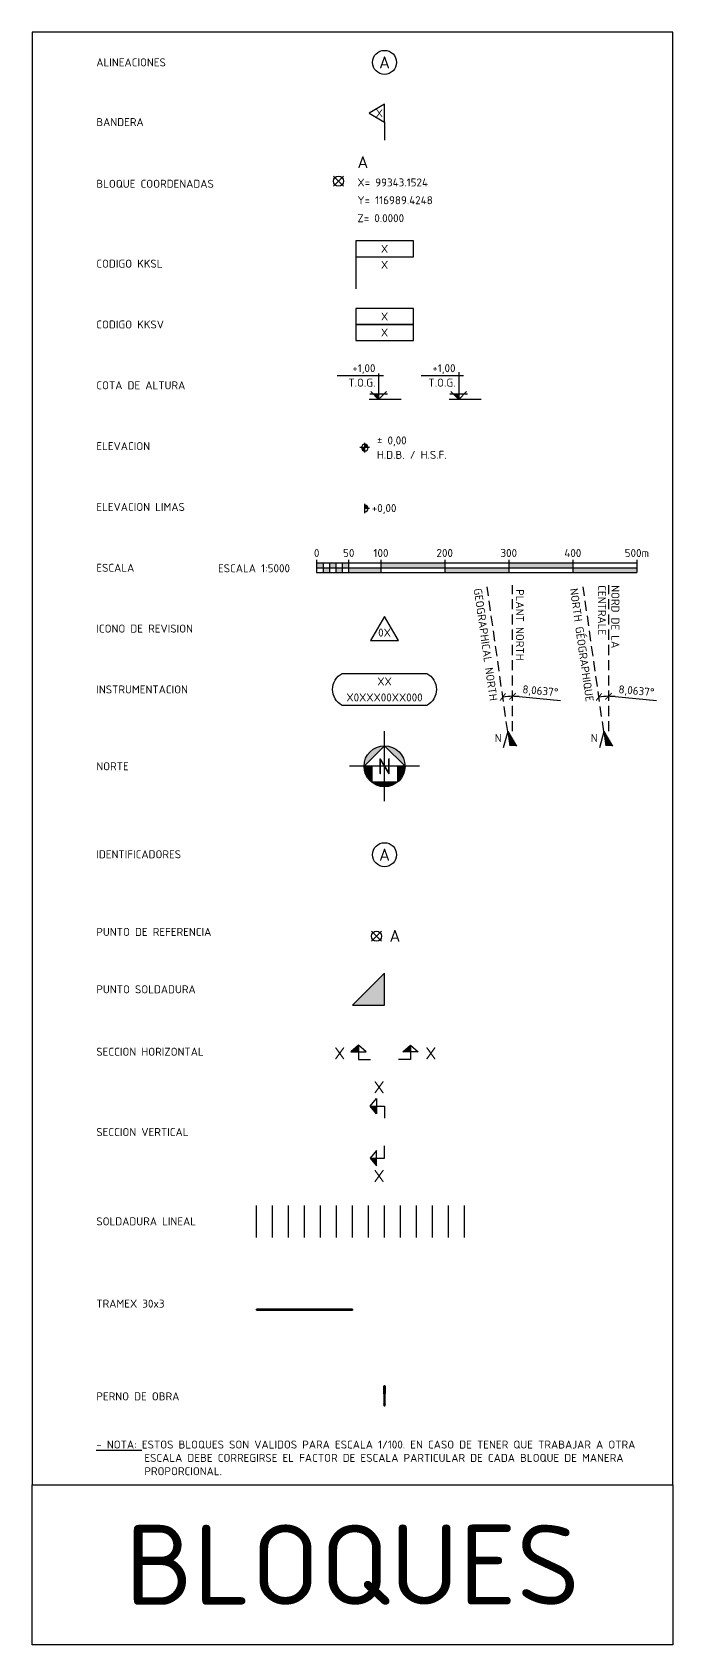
# Model space of a CAD drawing. Header units: millimetres. Extents: x 9508 to 4213564, y -7782 to 156074.
# Drawn here: x 89780 to 109780, y 71269 to 121641 of the extents above; entities that cross this region are included whole.
import ezdxf
from ezdxf.enums import TextEntityAlignment as Align

# ---------------------------------------------------------------- set-up
doc = ezdxf.new("R2010")
doc.units = ezdxf.units.MM
doc.set_wipeout_variables(frame=1)
doc.header["$PDMODE"] = 2
doc.header["$PDSIZE"] = 2
doc.linetypes.add('LÍNEAS_OCULTAS2', pattern=[4.7625, 3.175, -1.5875])
doc.linetypes.add('TRAZO_Y_PUNTO2', pattern=[12.7, 6.35, -3.175, 0, -3.175])
for name, color, linetype in [('ALINEACIONES', 30, 'Continuous'), ('CAJETIN', 7, 'Continuous'), ('COTAS', 2, 'Continuous'), ('GEOMETRIA', 2, 'Continuous'), ('IDENTIFICADORES', 1, 'Continuous'), ('NORTE', 30, 'Continuous'), ('OCULTAS', 1, 'LÍNEAS_OCULTAS2'), ('PERNOS', 2, 'Continuous'), ('SOLDADURA', 1, 'Continuous'), ('TEXTO', 30, 'Continuous'), ('TRAMEX', 1, 'Continuous')]:
    doc.layers.add(name, color=color, linetype=linetype)
doc.layers.add('REVISION', color=1, linetype='Continuous', true_color=0xff0000)
doc.styles.add('ISOCPEUR', font='isocpeur.ttf')
doc.styles.add('TEX_1-1', font='isocpeur.ttf', dxfattribs={"height": 2})
doc.styles.add('TEX_1-100', font='isocpeur.ttf', dxfattribs={"height": 200})
doc.styles.add('TEX_1-1000', font='isocpeur.ttf', dxfattribs={"height": 2000})
doc.styles.add('TEX_1-4', font='isocpeur.ttf', dxfattribs={"height": 8})
doc.styles.add('TEXTO_CAJETIN', font='isocpeur.ttf')
doc.styles.add('TEXTO_COTAS', font='isocpeur.ttf')
doc.styles.add('VDM_TEX_1-1', font='isocpeur.ttf', dxfattribs={"height": 2.5})
doc.dimstyles.new('ESC_1-1', dxfattribs={"dimtxt": 2, "dimasz": 2, "dimexe": 1.25, "dimexo": 1, "dimtad": 1, "dimdec": 0, "dimtxsty": 'TEXTO_COTAS', "dimblk": 'ARCHTICK', "dimcen": 2.5, "dimdle": 1.25, "dimclrt": 7, "dimadec": 0, "dimazin": 0, "dimtfac": 1, "dimtdec": 0, "dimtmove": 0, "dimatfit": 3, "dimldrblk": 'ARCHTICK', "dimfxl": 1.25, "dimarcsym": 0})

# ---------------------------------------------------------------- blocks, each defined once
blk = doc.blocks.new('*U48')
blk.add_line((0, 5.59), (0, 0))
blk.add_lwpolyline([(0, 11.19), (-4.84, 8.39), (0, 5.59)], close=True)
at = {"color": 30, "style": 'TEXTO_CAJETIN'}
blk.add_attdef('BANDERA', text='', height=2.5, dxfattribs=at).set_placement((-1.61, 8.39), align=Align.MIDDLE_CENTER)
blk = doc.blocks.new('*U49')
blk.add_line((0, 10), (0, 0))
blk.add_lwpolyline([(0, 10), (18, 10), (18, 15), (0, 15)], close=True)
at = {"color": 30, "style": 'TEX_1-1'}
for tag, p in [('LINEA1', (9, 12.5)), ('LINEA2', (9, 7.5))]:
    blk.add_attdef(tag, text='', height=2.5, dxfattribs=at).set_placement(p, align=Align.MIDDLE)
blk = doc.blocks.new('CODIGO KKSV')
for points in [[(-9, 0), (9, 0), (9, 5), (-9, 5)], [(-9, -5), (9, -5), (9, 0), (-9, 0)]]:
    blk.add_lwpolyline(points, close=True)
at = {"color": 30, "style": 'TEX_1-1'}
for tag, p in [('LINEA1', (0, 2.5)), ('LINEA2', (0, -2.5))]:
    blk.add_attdef(tag, text='', height=2.5, dxfattribs=at).set_placement(p, align=Align.MIDDLE)
blk = doc.blocks.new('*U233')
h = blk.add_hatch(color=256)
h.paths.add_polyline_path([(1.98, 1.5), (1.98, 3), (-0.01, 3), (-0.01, 1.5)])
h.paths.add_polyline_path([(3.98, 0), (3.98, 1.5), (1.98, 1.5), (1.98, 0)])
h.paths.add_polyline_path([(5.98, 1.5), (5.98, 3), (3.98, 3), (3.98, 1.5)])
h.paths.add_polyline_path([(7.98, 0), (7.98, 1.5), (5.98, 1.5), (5.98, 0)])
h.paths.add_polyline_path([(9.98, 1.5), (9.98, 3), (7.98, 3), (7.98, 1.5)])
h.paths.add_polyline_path([(19.98, 0), (19.98, 1.5), (9.98, 1.5), (9.98, 0)])
h.paths.add_polyline_path([(19.98, 3), (19.98, 1.5), (19.99, 1.5), (29.99, 1.5), (39.98, 1.5), (39.98, 3)])
h.paths.add_polyline_path([(39.98, 1.5), (39.98, 0), (59.98, 0), (59.98, 1.5)])
h.paths.add_polyline_path([(79.98, 1.5), (79.98, 3), (59.98, 3), (59.98, 1.5), (59.99, 1.5)])
h.paths.add_polyline_path([(79.98, 1.5), (79.98, 0), (99.99, 0), (99.99, 1.5)])
for p, q in [((-0.01, 4), (-0.01, 0)), ((-0.01, 3.51), (-0.01, 1.5)), ((-0.01, 3), (99.99, 3)), ((-0.01, 1.5), (19.99, 1.5)), ((-0.01, 0), (39.98, 0)), ((1.98, 3), (1.98, 0)), ((3.98, 3), (3.98, 0)), ((5.98, 3), (5.98, 0)), ((7.98, 3), (7.98, 0)), ((9.98, 4), (9.98, 0)), ((19.98, 4), (19.98, 0)), ((19.99, 1.5), (29.99, 1.5)), ((29.99, 1.5), (39.99, 1.5)), ((39.98, 4), (39.98, 0)), ((39.98, 3.51), (39.98, 0)), ((39.99, 1.5), (39.98, 1.5)), ((39.98, 1.5), (99.99, 1.5)), ((39.98, 0), (99.99, 0)), ((59.98, 4), (59.98, 0)), ((59.98, 3.51), (59.98, 0)), ((59.99, 1.5), (59.98, 1.5)), ((79.98, 4), (79.98, 0)), ((79.98, 3.51), (79.98, 0)), ((79.99, 1.5), (79.98, 1.5)), ((99.99, 4), (99.99, 0))]:
    blk.add_line(p, q)
at = {"char_height": 2.5}
for s, insert, width, attachment_point, style in [('0', (-0.01, 6.12), 4.9391, 5, 'TEXTO_COTAS'), ('50', (10.01, 6.12), 5.5676, 5, 'TEXTO_COTAS'), ('100', (20.07, 6.12), 5.5676, 5, 'TEXTO_COTAS'), ('200', (39.98, 6.12), 5.5676, 5, 'TEXTO_COTAS'), ('300', (59.98, 6.12), 5.5676, 5, 'TEXTO_COTAS'), ('400', (79.98, 6.12), 5.5676, 5, 'TEXTO_COTAS'), ('500m', (99.99, 6.12), 5.5676, 5, 'TEXTO_COTAS'), ('ESCALA 1:5000', (-30.82, 2.59), 28.8609, 1, 'TEXTO_CAJETIN')]:
    blk.add_mtext(s, dxfattribs=dict(at, insert=insert, width=width, attachment_point=attachment_point, style=style))
blk = doc.blocks.new('ICONO DE REVISION')
blk.add_lwpolyline([(0, 7.5), (-4.33, 0), (4.33, 0)], close=True)
at = {"style": 'TEX_1-1'}
blk.add_attdef('REVISION_Nº', text='', height=2.5, dxfattribs=at).set_placement((0, 2.5), align=Align.MIDDLE_CENTER)
blk = doc.blocks.new('*U50')
blk.add_lwpolyline([(-13.2, 10), (13.2, 10, -0.6), (13.2, 0), (-13.2, 0, -0.6)], format="xyb", close=True)
at = {"color": 30, "style": 'TEX_1-1'}
for tag, p in [('TIPO', (0, 7.5)), ('KKS', (0, 2.5))]:
    blk.add_attdef(tag, text='', height=2.5, dxfattribs=at).set_placement(p, align=Align.MIDDLE_CENTER)
blk = doc.blocks.new('NORTE')
for points in [[(-12.8, 0), (0, 12.8, 0.414214)], [(0, 12.8), (12.8, 0, 0.414214)], [(-8, 0), (-12.8, 0, 0.227735), (-8, -10)], [(12.8, 0), (8, 0), (8, -10, 0.227735)], [(0, -12.8), (0, -10), (-8, -10, 0.170404)], [(8, -10), (0, -10), (0, -12.8, 0.170404)]]:
    blk.add_hatch(color=256).paths.add_polyline_path(points)
for p, q in [((0, -21.9), (0, 21.9)), ((-12.8, 0), (0, 12.8)), ((0, 12.8), (12.8, 0)), ((21.9, 0), (-21.9, 0)), ((-12.8, 0), (-8, 0)), ((-8, 0), (-8, -10)), ((12.8, 0), (8, 0)), ((8, 0), (8, -10)), ((8, -10), (-8, -10))]:
    blk.add_line(p, q)
blk.add_circle((0, 0), 12.8)
at = {"style": 'TEX_1-4'}
blk.add_text('N', height=10, dxfattribs=at).set_placement((0, 0), align=Align.MIDDLE)
blk = doc.blocks.new('PUNTO SOLDADURA')
at = {"layer": 'SOLDADURA'}
blk.add_hatch(color=256, dxfattribs=at).paths.add_polyline_path([(0, 0), (0, 10), (-10, 0)])
for p, q in [((0, 10), (-10, 0)), ((0, 0), (0, 10)), ((-10, 0), (0, 0))]:
    blk.add_line(p, q, dxfattribs=at)
blk = doc.blocks.new('*U52')
for points in [[(-4.53, 12.47), (-2.46, 10.08), (-2.46, 12.47)], [(-4.53, -3.78), (-2.46, -6.17), (-2.46, -3.78)]]:
    blk.add_hatch(color=256).paths.add_polyline_path(points)
for p, q in [((-4.53, 12.47), (0, 12.47)), ((0, 12.47), (0, 8.69)), ((0, -3.78), (0, 0)), ((-4.53, -3.78), (0, -3.78))]:
    blk.add_line(p, q)
for points in [[(-4.53, 12.47), (-2.46, 14.86), (-2.46, 10.08)], [(-4.53, -3.78), (-2.46, -6.17), (-2.46, -1.38)]]:
    blk.add_lwpolyline(points, close=True)
at = {"color": 30, "style": 'TEX_1-1'}
for tag, p in [('SEC2', (-1.7, 18.35)), ('SEC1', (-1.7, -9.38))]:
    blk.add_attdef(tag, text='', height=3.75, dxfattribs=at).set_placement(p, align=Align.MIDDLE)
blk = doc.blocks.new('*U12')
at = {"layer": 'SOLDADURA'}
for p, q in [((0, 0), (0, 10)), ((5, 0), (5, 10)), ((10, 0), (10, 10)), ((15, 0), (15, 10)), ((20, 0), (20, 10)), ((25, 0), (25, 10)), ((30, 0), (30, 10)), ((35, 0), (35, 10)), ((40, 0), (40, 10)), ((45, 0), (45, 10)), ((50, 0), (50, 10)), ((55, 0), (55, 10)), ((60, 0), (60, 10)), ((65, 0), (65, 10))]:
    blk.add_line(p, q, dxfattribs=at)
blk = doc.blocks.new('*U51')
for points in [[(-3.78, 4.53), (-6.17, 2.46), (-3.78, 2.46)], [(12.47, 4.53), (10.08, 2.46), (12.47, 2.46)]]:
    blk.add_hatch(color=256).paths.add_polyline_path(points)
for p, q in [((-3.78, 4.53), (-3.78, 0)), ((-3.78, 0), (0, 0)), ((12.47, 0), (8.69, 0)), ((12.47, 4.53), (12.47, 0))]:
    blk.add_line(p, q)
for points in [[(-3.78, 4.53), (-6.17, 2.46), (-1.38, 2.46)], [(12.47, 4.53), (14.86, 2.46), (10.08, 2.46)]]:
    blk.add_lwpolyline(points, close=True)
at = {"color": 30, "style": 'TEX_1-1'}
for tag, p in [('SEC1', (-9.65, 1.97)), ('SEC2', (18.82, 1.97))]:
    blk.add_attdef(tag, text='', height=3.75, dxfattribs=at).set_placement(p, align=Align.MIDDLE)
blk = doc.blocks.new('ELEVACION LIMAS')
blk.add_hatch(color=256).paths.add_polyline_path([(0, 104), (0, 0), (104, 0, 0.414214)])
for p, q in [((0, -150), (0, 150)), ((150, 0), (0, 0))]:
    blk.add_line(p, q)
blk.add_arc((0, 0), 104, 270, 90)
at = {"color": 30, "style": 'TEX_1-1'}
blk.add_attdef('ELEVACION', (396, -114), '', height=250, dxfattribs=at)
blk = doc.blocks.new('PUNTO DE REFERENCIA')
for p, q in [((1.59, -1.59), (-1.59, 1.59)), ((1.59, 1.59), (-1.59, -1.59))]:
    blk.add_line(p, q)
blk.add_circle((0, 0), 1.56)
at = {"color": 30, "style": 'TEX_1-1'}
blk.add_attdef('PUNTO_DE_REFERENCIA', (1.91, -5.76), '', height=3.75, dxfattribs=at)
blk = doc.blocks.new('*U562')
at = {"color": 0, "linetype": 'ByBlock'}
blk.add_lwpolyline([(0, 0), (3000, 0), (3000, 30), (0, 30)], close=True, dxfattribs=at)
at = {"color": 30, "flags": 128}
for points in [[(0, 0), (3, 0), (3, 30), (0, 30)], [(30, 0), (33, 0), (33, 30), (30, 30)], [(60, 0), (63, 0), (63, 30), (60, 30)], [(90, 0), (93, 0), (93, 30), (90, 30)], [(120, 0), (123, 0), (123, 30), (120, 30)], [(150, 0), (153, 0), (153, 30), (150, 30)], [(180, 0), (183, 0), (183, 30), (180, 30)], [(210, 0), (213, 0), (213, 30), (210, 30)], [(240, 0), (243, 0), (243, 30), (240, 30)], [(270, 0), (273, 0), (273, 30), (270, 30)], [(300, 0), (303, 0), (303, 30), (300, 30)], [(330, 0), (333, 0), (333, 30), (330, 30)], [(360, 0), (363, 0), (363, 30), (360, 30)], [(390, 0), (393, 0), (393, 30), (390, 30)], [(420, 0), (423, 0), (423, 30), (420, 30)], [(450, 0), (453, 0), (453, 30), (450, 30)], [(480, 0), (483, 0), (483, 30), (480, 30)], [(510, 0), (513, 0), (513, 30), (510, 30)], [(540, 0), (543, 0), (543, 30), (540, 30)], [(570, 0), (573, 0), (573, 30), (570, 30)], [(600, 0), (603, 0), (603, 30), (600, 30)], [(630, 0), (633, 0), (633, 30), (630, 30)], [(660, 0), (663, 0), (663, 30), (660, 30)], [(690, 0), (693, 0), (693, 30), (690, 30)], [(720, 0), (723, 0), (723, 30), (720, 30)], [(750, 0), (753, 0), (753, 30), (750, 30)], [(780, 0), (783, 0), (783, 30), (780, 30)], [(810, 0), (813, 0), (813, 30), (810, 30)], [(840, 0), (843, 0), (843, 30), (840, 30)], [(870, 0), (873, 0), (873, 30), (870, 30)], [(900, 0), (903, 0), (903, 30), (900, 30)], [(930, 0), (933, 0), (933, 30), (930, 30)], [(960, 0), (963, 0), (963, 30), (960, 30)], [(990, 0), (993, 0), (993, 30), (990, 30)], [(1020, 0), (1023, 0), (1023, 30), (1020, 30)], [(1050, 0), (1053, 0), (1053, 30), (1050, 30)], [(1080, 0), (1083, 0), (1083, 30), (1080, 30)], [(1110, 0), (1113, 0), (1113, 30), (1110, 30)], [(1140, 0), (1143, 0), (1143, 30), (1140, 30)], [(1170, 0), (1173, 0), (1173, 30), (1170, 30)], [(1200, 0), (1203, 0), (1203, 30), (1200, 30)], [(1230, 0), (1233, 0), (1233, 30), (1230, 30)], [(1260, 0), (1263, 0), (1263, 30), (1260, 30)], [(1290, 0), (1293, 0), (1293, 30), (1290, 30)], [(1320, 0), (1323, 0), (1323, 30), (1320, 30)], [(1350, 0), (1353, 0), (1353, 30), (1350, 30)], [(1380, 0), (1383, 0), (1383, 30), (1380, 30)], [(1410, 0), (1413, 0), (1413, 30), (1410, 30)], [(1440, 0), (1443, 0), (1443, 30), (1440, 30)], [(1470, 0), (1473, 0), (1473, 30), (1470, 30)], [(1500, 0), (1503, 0), (1503, 30), (1500, 30)], [(1530, 0), (1533, 0), (1533, 30), (1530, 30)], [(1560, 0), (1563, 0), (1563, 30), (1560, 30)], [(1590, 0), (1593, 0), (1593, 30), (1590, 30)], [(1620, 0), (1623, 0), (1623, 30), (1620, 30)], [(1650, 0), (1653, 0), (1653, 30), (1650, 30)], [(1680, 0), (1683, 0), (1683, 30), (1680, 30)], [(1710, 0), (1713, 0), (1713, 30), (1710, 30)], [(1740, 0), (1743, 0), (1743, 30), (1740, 30)], [(1770, 0), (1773, 0), (1773, 30), (1770, 30)], [(1800, 0), (1803, 0), (1803, 30), (1800, 30)], [(1830, 0), (1833, 0), (1833, 30), (1830, 30)], [(1860, 0), (1863, 0), (1863, 30), (1860, 30)], [(1890, 0), (1893, 0), (1893, 30), (1890, 30)], [(1920, 0), (1923, 0), (1923, 30), (1920, 30)], [(1950, 0), (1953, 0), (1953, 30), (1950, 30)], [(1980, 0), (1983, 0), (1983, 30), (1980, 30)], [(2010, 0), (2013, 0), (2013, 30), (2010, 30)], [(2040, 0), (2043, 0), (2043, 30), (2040, 30)], [(2070, 0), (2073, 0), (2073, 30), (2070, 30)], [(2100, 0), (2103, 0), (2103, 30), (2100, 30)], [(2130, 0), (2133, 0), (2133, 30), (2130, 30)], [(2160, 0), (2163, 0), (2163, 30), (2160, 30)], [(2190, 0), (2193, 0), (2193, 30), (2190, 30)], [(2220, 0), (2223, 0), (2223, 30), (2220, 30)], [(2250, 0), (2253, 0), (2253, 30), (2250, 30)], [(2280, 0), (2283, 0), (2283, 30), (2280, 30)], [(2310, 0), (2313, 0), (2313, 30), (2310, 30)], [(2340, 0), (2343, 0), (2343, 30), (2340, 30)], [(2370, 0), (2373, 0), (2373, 30), (2370, 30)], [(2400, 0), (2403, 0), (2403, 30), (2400, 30)], [(2430, 0), (2433, 0), (2433, 30), (2430, 30)], [(2460, 0), (2463, 0), (2463, 30), (2460, 30)], [(2490, 0), (2493, 0), (2493, 30), (2490, 30)], [(2520, 0), (2523, 0), (2523, 30), (2520, 30)], [(2550, 0), (2553, 0), (2553, 30), (2550, 30)], [(2580, 0), (2583, 0), (2583, 30), (2580, 30)], [(2610, 0), (2613, 0), (2613, 30), (2610, 30)], [(2640, 0), (2643, 0), (2643, 30), (2640, 30)], [(2670, 0), (2673, 0), (2673, 30), (2670, 30)], [(2700, 0), (2703, 0), (2703, 30), (2700, 30)], [(2730, 0), (2733, 0), (2733, 30), (2730, 30)], [(2760, 0), (2763, 0), (2763, 30), (2760, 30)], [(2790, 0), (2793, 0), (2793, 30), (2790, 30)], [(2820, 0), (2823, 0), (2823, 30), (2820, 30)], [(2850, 0), (2853, 0), (2853, 30), (2850, 30)], [(2880, 0), (2883, 0), (2883, 30), (2880, 30)], [(2910, 0), (2913, 0), (2913, 30), (2910, 30)], [(2940, 0), (2943, 0), (2943, 30), (2940, 30)], [(2970, 0), (2973, 0), (2973, 30), (2970, 30)], [(3000, 0), (3003, 0), (3003, 30), (3000, 30)]]:
    blk.add_lwpolyline(points, close=True, dxfattribs=at)
blk = doc.blocks.new('*U47')
blk.add_hatch(color=256).paths.add_polyline_path([(0, 0), (0, 1.76), (-1.76, 1.76)])
at = {"color": 0, "linetype": 'ByBlock'}
for points in [[(-13, 7.5), (1.52, 7.5)], [(0, 8.11), (0, 0)], [(7, 0), (-3, 0)], [(-2.78, 1.76), (2.78, 1.76)], [(0, 0), (-2.48, 2.48)], [(0, 0), (2.48, 2.48)]]:
    blk.add_lwpolyline(points, dxfattribs=at)
at = {"color": 30, "style": 'TEX_1-1'}
blk.add_attdef('ALTURA', text='', height=2.5, dxfattribs=at).set_placement((-1, 7.76), align=Align.BOTTOM_RIGHT)
blk.add_attdef('TIPO', text='', height=2.5, dxfattribs=at).set_placement((-1, 6.5), align=Align.TOP_RIGHT)
blk = doc.blocks.new('IDENTIFICADOR')
at = {"color": 1, "linetype": 'Continuous'}
blk.add_circle((0, 0), 3.75, dxfattribs=at)
at = {"color": 30, "style": 'TEX_1-1'}
blk.add_attdef('ALINEACIÓN', text='', height=3.75, dxfattribs=at).set_placement((0, 0), align=Align.MIDDLE)
blk = doc.blocks.new('*U53')
at = {"linetype": 'ByBlock'}
for points in [[(-0.5, -16.2), (-0.7, -16.2), (-0.5, -16)], [(-0.5, -18.3), (-0.7, -18.3), (-0.5, -18.5)], [(0.5, -16.2), (0.5, -16), (0.7, -16.2)], [(0.5, -18.3), (0.5, -18.5), (0.7, -18.3)]]:
    blk.add_hatch(color=0, dxfattribs=at).paths.add_polyline_path(points)
at = {"color": 1, "linetype": 'LÍNEAS_OCULTAS2'}
for p, q in [((-0.5, 9.9), (0.5, 9.9)), ((-0.4, 10), (-0.4, -2)), ((0.4, 10), (0.4, -2))]:
    blk.add_line(p, q, dxfattribs=at)
for p, q in [((-0.5, 7.4), (-0.5, 8)), ((-0.5, 6.6), (-0.5, 7.2)), ((-0.5, 2.8), (-0.5, 3.4)), ((0.5, 7.4), (0.5, 8)), ((0.5, 6.6), (0.5, 7.2)), ((0.5, 2.8), (0.5, 3.4)), ((-0.5, -16.3), (-0.5, -16.9)), ((-0.5, -18.2), (-0.5, -17.6)), ((0.5, -16.3), (0.5, -16.9)), ((0.5, -18.2), (0.5, -17.6))]:
    blk.add_line(p, q)
at = {"color": 9, "linetype": 'TRAZO_Y_PUNTO2'}
blk.add_line((0, 11.5), (0, -21.5), dxfattribs=at)
at = {"color": 0, "linetype": 'ByBlock'}
for p, q in [((-0.7, -16.2), (-0.5, -16)), ((-0.7, -18.3), (-0.5, -18.5)), ((-0.5, -16), (-0.5, -16.2)), ((-0.5, -18.5), (-0.5, -18.3)), ((0.5, -16.2), (0.5, -16)), ((0.5, -16), (0.7, -16.2)), ((0.5, -18.3), (0.5, -18.5)), ((0.5, -18.5), (0.7, -18.3))]:
    blk.add_line(p, q, dxfattribs=at)
at = {"color": 0, "linetype": 'ByBlock', "lineweight": 40}
blk.add_line((-0.5, -19.9), (0.5, -19.9), dxfattribs=at)
at = {"color": 0, "linetype": 'ByBlock'}
for points in [[(-1.2, 6), (1.2, 6), (1.2, 6.5), (-1.2, 6.5)], [(-1.2, 4), (1.2, 4), (1.2, 3.5), (-1.2, 3.5)], [(-1.2, -17.5), (1.2, -17.5), (1.2, -17), (-1.2, -17)]]:
    blk.add_lwpolyline(points, close=True, dxfattribs=at)
for points in [[(0.9, 7.4, -0.354734), (0.5, 7.4, -0.177367), (-0.5, 7.4, -0.354734), (-0.9, 7.4), (-0.9, 8, -0.354734), (-0.5, 8, -0.177367), (0.5, 8, -0.354734), (0.9, 8)], [(0.9, 6.6, -0.354734), (0.5, 6.6, -0.177367), (-0.5, 6.6, -0.354734), (-0.9, 6.6), (-0.9, 7.2, -0.354734), (-0.5, 7.2, -0.177367), (0.5, 7.2, -0.354734), (0.9, 7.2)], [(0.9, 2.8, -0.354734), (0.5, 2.8, -0.177367), (-0.5, 2.8, -0.354734), (-0.9, 2.8), (-0.9, 3.4, -0.354734), (-0.5, 3.4, -0.177367), (0.5, 3.4, -0.354734), (0.9, 3.4)], [(0.9, -16.3, 0.354734), (0.5, -16.3, 0.177367), (-0.5, -16.3, 0.354734), (-0.9, -16.3), (-0.9, -16.9, 0.354734), (-0.5, -16.9, 0.177367), (0.5, -16.9, 0.354734), (0.9, -16.9)], [(0.9, -18.2, -0.354734), (0.5, -18.2, -0.177367), (-0.5, -18.2, -0.354734), (-0.9, -18.2), (-0.9, -17.6, -0.354734), (-0.5, -17.6, -0.177367), (0.5, -17.6, -0.354734), (0.9, -17.6)]]:
    blk.add_lwpolyline(points, format="xyb", close=True)
for points in [[(-0.7, 8.1), (0.7, 8.1)], [(-0.7, 7.3), (0.7, 7.3)], [(-0.7, 7.3), (0.7, 7.3)], [(-0.7, 6.5), (0.7, 6.5)], [(-0.7, 3.5), (0.7, 3.5)], [(-0.7, 2.7), (0.7, 2.7)], [(-0.7, -16.2), (0.7, -16.2)], [(-0.7, -17), (0.7, -17)], [(-0.7, -17.5), (0.7, -17.5)], [(-0.7, -18.3), (0.7, -18.3)]]:
    blk.add_lwpolyline(points)
at = {"color": 0, "linetype": 'ByBlock', "lineweight": 40}
blk.add_lwpolyline([(-0.5, -2), (-0.5, 9.9), (-0.5, 9.9), (-0.4, 10), (0.4, 10), (0.5, 9.9), (0.5, -2)], dxfattribs=at)
blk.add_lwpolyline([(-0.5, -2), (-0.5, -19.9), (-0.4, -20), (0.4, -20), (0.5, -19.9), (0.5, -2)], close=True, dxfattribs=at)
blk = doc.blocks.new('ALINEACION')
blk.add_circle((0, 0), 3.75)
at = {"style": 'TEX_1-1'}
blk.add_attdef('ALINEACIÓN', text='', height=3.75, dxfattribs=at).set_placement((0, 0), align=Align.MIDDLE)
blk = doc.blocks.new('_ArchTick')
at = {"color": 0, "linetype": 'ByBlock', "const_width": 0.15}
blk.add_lwpolyline([(-0.5, -0.5), (0.5, 0.5)], dxfattribs=at)
blk = doc.blocks.new('*D44')
at = {"layer": 'COTAS', "color": 0, "lineweight": -2, "transparency": 16777216}
blk.add_line((2, 21.76), (14.9, 20.58), dxfattribs=at)
for start, end in [(90, 98.0637), (84.7548, 90)]:
    blk.add_arc((0, 0), 21.85, start, end, dxfattribs=at)
at = {"layer": 'Defpoints', "color": 0, "transparency": 16777216}
for p in [(-7.94, 56.01), (0, 56.57), (-2.05, 21.76), (-1.53, 10.82), (0, 10.93)]:
    blk.add_point(p, dxfattribs=at)
at = {"layer": 'COTAS', "color": 0, "lineweight": -2, "transparency": 16777216, "xscale": 2, "yscale": 2, "zscale": 2, "rotation": 188.0636999999958}
blk.add_blockref('_ArchTick', (-3.07, 21.64), dxfattribs=at)
at = {"layer": 'COTAS', "color": 0, "lineweight": -2, "transparency": 16777216, "xscale": 2, "yscale": 2, "zscale": 2}
blk.add_blockref('_ArchTick', (0, 21.85), dxfattribs=at)
at = {"layer": 'COTAS', "color": 2, "transparency": 16777216, "insert": (8.64, 23.29), "char_height": 2.5, "attachment_point": 5, "rotation": 354.7548, "style": 'TEXTO_COTAS'}
blk.add_mtext('8,0637°', dxfattribs=at)
blk = doc.blocks.new('COORDENADAS')
for p, q in [((1.59, -1.59), (-1.59, 1.59)), ((1.59, 1.59), (-1.59, -1.59))]:
    blk.add_line(p, q)
blk.add_circle((0, 0), 1.56)
at = {"color": 30, "style": 'TEX_1-1'}
for tag, p, height in [('PUNTO_DE_REFERENCIA', (5.91, 4.06), 3.75), ('X', (5.91, -1.66), 2.5), ('Y', (5.91, -7.21), 2.5), ('Z', (5.91, -12.82), 2.5)]:
    blk.add_attdef(tag, p, '', height=height, dxfattribs=at)
blk = doc.blocks.new('*D45')
at = {"layer": 'COTAS', "color": 0, "lineweight": -2, "transparency": 16777216}
blk.add_line((107782.07, 98733.35), (107794.97, 98732.16), dxfattribs=at)
for start, end in [(90, 98.0637), (84.7548, 90)]:
    blk.add_arc((107780.07, 98711.58), 21.85, start, end, dxfattribs=at)
at = {"layer": 'Defpoints', "color": 0, "transparency": 16777216}
for p in [(107772.14, 98767.6), (107780.07, 98768.16), (107778.03, 98733.34), (107778.54, 98722.4), (107780.07, 98722.51)]:
    blk.add_point(p, dxfattribs=at)
at = {"layer": 'COTAS', "color": 0, "lineweight": -2, "transparency": 16777216, "xscale": 2, "yscale": 2, "zscale": 2}
for p, rotation in [((107777.01, 98733.22), 188.063699999994), ((107780.07, 98733.44), 359.999999999999)]:
    blk.add_blockref('_ArchTick', p, dxfattribs=dict(at, rotation=rotation))
at = {"layer": 'COTAS', "color": 2, "transparency": 16777216, "insert": (107788.72, 98734.87), "char_height": 2.5, "attachment_point": 5, "rotation": 354.7548, "style": 'TEXTO_COTAS'}
blk.add_mtext('8,0637°', dxfattribs=at)
blk = doc.blocks.new('*U231')
at = {"linetype": 'ByBlock'}
for points in [[(0, 0), (-1.04, 0, 0.414214), (0, -1.04)], [(0, 1.04), (0, 0), (1.04, 0, 0.414214)]]:
    blk.add_hatch(color=0, dxfattribs=at).paths.add_polyline_path(points)
at = {"color": 0, "linetype": 'ByBlock'}
for p, q in [((1.5, 0), (-1.5, 0)), ((0, 0), (0, 1.5)), ((0, -1.5), (0, 0))]:
    blk.add_line(p, q, dxfattribs=at)
for start, end in [(0, 180), (180, 0)]:
    blk.add_arc((0, 0), 1.04, start, end, dxfattribs=at)
at = {"color": 7, "style": 'VDM_TEX_1-1'}
blk.add_attdef('ALTURA', text='', height=2.5, dxfattribs=at).set_placement((3.8, 0.26), align=Align.BOTTOM_CENTER)
blk.add_attdef('TIPO', text='', height=2.5, dxfattribs=at).set_placement((3.8, -1), align=Align.TOP_CENTER)
blk = doc.blocks.new('COTA DE ALTURA WIPEOUT')
at = {"color": 0, "linetype": 'ByBlock'}
blk.add_lwpolyline([(7, 0), (-3, 0)], dxfattribs=at)
blk.add_wipeout([(-11.75, 8), (-1, 8), (-1, 11.3), (-11.75, 11.3)])
blk.add_wipeout([(-11.75, 7), (-1, 7), (-1, 3.7), (-11.75, 3.7)])
blk.add_hatch(color=256).paths.add_polyline_path([(0, 0), (0, 1.76), (-1.76, 1.76)])
for points in [[(-11.75, 7.5), (1.5, 7.5)], [(0, 8.5), (0, 0)], [(-2.78, 1.76), (2.78, 1.76)], [(0, 0), (-2.48, 2.48)], [(0, 0), (2.48, 2.48)]]:
    blk.add_lwpolyline(points, dxfattribs=at)
at = {"color": 2, "style": 'TEX_1-1'}
blk.add_attdef('ALTURA', text='', height=2.5, dxfattribs=at).set_placement((-1, 7.76), align=Align.BOTTOM_RIGHT)
blk.add_attdef('TIPO', text='', height=2.5, dxfattribs=at).set_placement((-1, 6.5), align=Align.TOP_RIGHT)
blk = doc.blocks.new('NORTE_COMPLEMENTO_EN')
at = {"layer": 'NORTE'}
h = blk.add_hatch(color=256, dxfattribs=at)
h.dxf.hatch_style = 1
edge = h.paths.add_edge_path()
edge.add_line((-1.53, 10.82), (-0.9, 6.34))
edge.add_arc((0, 0), 6.4, 79.2137, 98.0637, ccw=False)
edge.add_line((1.2, 6.29), (-1.53, 10.82))
for q in [(-2.9, 5.71), (1.2, 6.29)]:
    blk.add_line((-1.53, 10.82), q, dxfattribs=at)
blk.add_lwpolyline([(-1.53, 10.82), (-0.9, 6.34)], dxfattribs=at)
at = {"layer": 'OCULTAS'}
for p, q in [((-1.53, 10.82), (-7.94, 56.01)), ((0, 10.93), (0, 56.57))]:
    blk.add_line(p, q, dxfattribs=at)
at = {"layer": 'NORTE', "style": 'TEX_1-4'}
blk.add_text('N', height=2.5, dxfattribs=at).set_placement((-4.51, 8.81), align=Align.MIDDLE)
at = {"layer": 'TEXTO', "char_height": 2.5, "style": 'TEX_1-1'}
for s, width, insert, attachment_point, rotation in [('GEOGRAPHICAL NORTH', 41.3395, (-10.91, 55.59), 4, 278.0637), ('PLANT NORTH', 24.6336, (1, 44.17), 8, 270)]:
    blk.add_mtext_dynamic_manual_height_columns(s, width=width, gutter_width=12.5, heights=[0], dxfattribs=dict(at, insert=insert, attachment_point=attachment_point, rotation=rotation))
at = {"layer": 'COTAS'}
dim = blk.add_angular_dim_2l(base=(-2.0475, 21.7583), line1=((0, 10.9272), (0, 56.5728)), line2=((-1.5328, 10.8192), (-7.9357, 56.0135)), dimstyle='ESC_1-1', override={"dimadec": 4}, dxfattribs=at)
dim.commit()
dim.dimension.update_dxf_attribs({"geometry": '*D44', "text_midpoint": (8.6429, 23.2892)})
blk = doc.blocks.new('NORTE_COMPLEMENTO_FR')
at = {"layer": 'NORTE'}
h = blk.add_hatch(color=256, dxfattribs=at)
h.dxf.hatch_style = 1
edge = h.paths.add_edge_path()
edge.add_line((-1.53, 10.82), (-0.9, 6.34))
edge.add_arc((0, 0), 6.4, 79.2137, 98.0637, ccw=False)
edge.add_line((1.2, 6.29), (-1.53, 10.82))
for q in [(-2.9, 5.71), (1.2, 6.29)]:
    blk.add_line((-1.53, 10.82), q, dxfattribs=at)
blk.add_lwpolyline([(-1.53, 10.82), (-0.9, 6.34)], dxfattribs=at)
at = {"layer": 'OCULTAS'}
for p, q in [((-1.53, 10.82), (-7.94, 56.01)), ((0, 10.93), (0, 56.57))]:
    blk.add_line(p, q, dxfattribs=at)
at = {"layer": 'NORTE', "style": 'TEX_1-4'}
blk.add_text('N', height=2.5, dxfattribs=at).set_placement((-4.51, 8.81), align=Align.MIDDLE)
at = {"layer": 'TEXTO', "char_height": 2.5, "attachment_point": 4, "style": 'TEX_1-1'}
for s, width, insert, rotation in [('NORTH GÉOGRAPHIQUE', 4226.2277, (-10.91, 55.59), 278.0637), ('NORD DE LA CENTRALE', 21.6618, (0, 56.57), 270)]:
    blk.add_mtext_dynamic_manual_height_columns(s, width=width, gutter_width=12.5, heights=[0], dxfattribs=dict(at, insert=insert, rotation=rotation))
at = {"layer": 'COTAS'}
dim = blk.add_angular_dim_2l(base=(-2.0475, 21.7583), line1=((0, 10.9272), (0, 56.5728)), line2=((-1.5328, 10.8192), (-7.9357, 56.0135)), dimstyle='ESC_1-1', override={"dimadec": 4}, dxfattribs=at)
dim.commit()
dim.dimension.update_dxf_attribs({"geometry": '*D45', "text_midpoint": (8.6429, 23.2892), "insert": (-107780.0737, -98711.5845)})

msp = doc.modelspace()

# ---------------------------------------------------------------- linework, layer by layer
at = {"layer": 'CAJETIN'}
for points in [[(89780.1, 76269.2), (109780.1, 76269.2), (109780.1, 121640.9), (89780.1, 121640.9)], [(89780.1, 76269.2), (109780.1, 76269.2), (109780.1, 71269.2), (89780.1, 71269.2), (89780.1, 76269.2)]]:
    msp.add_lwpolyline(points, close=True, dxfattribs=at)

# ---------------------------------------------------------------- block references
at = {"layer": 'ALINEACIONES'}
ref = msp.add_blockref('ALINEACION', (100780.1, 120700), dxfattribs=dict(at, xscale=100, yscale=100, zscale=100))
ref.add_attrib('ALINEACIÓN', 'A', dxfattribs={"layer": '0', "color": 30, "height": 375, "style": 'TEX_1-1'}).set_placement((100780.1, 120700), align=Align.MIDDLE)
at = {"layer": 'COTAS', "xscale": 100, "yscale": 100, "zscale": 100}
for name, p, values in [('*U48', (100780.1, 118274.4), {'BANDERA': 'X'}), ('*U49', (99880.1, 113626.4), {'LINEA1': 'X', 'LINEA2': 'X'}), ('CODIGO KKSV', (100780.1, 112511.6), {'LINEA1': 'X', 'LINEA2': 'X'}), ('*U47', (100596.2, 110170.8), {'TIPO': 'T.O.G.', 'ALTURA': '+1,00'}), ('*U50', (100780.1, 100611.6), {'TIPO': 'XX', 'KKS': 'X0XXX00XX000'}), ('*U51', (100345.4, 89548.1), {'SEC1': 'X', 'SEC2': 'X'}), ('*U52', (100780.1, 86850.2), {'SEC2': 'X', 'SEC1': 'X'})]:
    msp.add_blockref(name, p, dxfattribs=at).add_auto_attribs(values)
at = {"layer": 'COTAS', "xscale": 100, "yscale": 100}
msp.add_blockref('COORDENADAS', (99343.2, 116989.4), dxfattribs=at).add_auto_attribs({'PUNTO_DE_REFERENCIA': 'A', 'X': 'X= 99343.1524', 'Y': 'Y= 116989.4248', 'Z': 'Z= 0.0000'})
at = {"layer": 'COTAS'}
ref = msp.add_blockref('*U231', (100163.5, 108664.6), dxfattribs=dict(at, xscale=100, yscale=100, zscale=100))
ref.add_attrib('TIPO', 'H.D.B. / H.S.F.', dxfattribs={"layer": 'TEXTO', "height": 250, "style": 'ISOCPEUR'}).set_placement((100543.5, 108564.6), align=Align.TOP_LEFT)
ref.add_attrib('ALTURA', '%%P 0,00', dxfattribs={"layer": 'TEXTO', "height": 250, "style": 'ISOCPEUR'}).set_placement((100543.5, 108690.6), align=Align.BOTTOM_LEFT)
ref = msp.add_blockref('ELEVACION LIMAS', (100163.5, 106764.6), dxfattribs=at)
ref.add_attrib('ELEVACION', '+0,00', (100382.6, 106650.9), dxfattribs={"layer": '0', "color": 30, "height": 250, "style": 'TEX_1-1'})
ref = msp.add_blockref('PUNTO DE REFERENCIA', (100530.1, 93402.9), dxfattribs=dict(at, xscale=100, yscale=100, zscale=100))
ref.add_attrib('PUNTO_DE_REFERENCIA', 'A', (100936, 93227.9), dxfattribs={"layer": '0', "color": 30, "height": 375, "style": 'TEX_1-1'})
at = {"layer": 'GEOMETRIA', "xscale": 100, "yscale": 100, "zscale": 100}
msp.add_blockref('*U233', (98661.7, 104761.4), dxfattribs=at)
at = {"layer": 'IDENTIFICADORES', "xscale": 100, "yscale": 100, "zscale": 100}
msp.add_blockref('IDENTIFICADOR', (100780.1, 95949.1), dxfattribs=at).add_auto_attribs({'ALINEACIÓN': 'A'})
at = {"layer": 'NORTE'}
for name, p, xscale, yscale, zscale in [('NORTE_COMPLEMENTO_EN', (104780.1, 98711.6), 100, 100, 100), ('NORTE_COMPLEMENTO_FR', (107780.1, 98711.6), 100, 100, 100), ('NORTE', (100780.1, 98711.6), 50, 50, 50)]:
    msp.add_blockref(name, p, dxfattribs=dict(at, xscale=xscale, yscale=yscale, zscale=zscale))
at = {"layer": 'PERNOS', "xscale": 20, "yscale": 20, "zscale": 20}
msp.add_blockref('*U53', (100780.1, 79145.7), dxfattribs=at)
at = {"layer": 'REVISION', "xscale": 100, "yscale": 100, "zscale": 100}
msp.add_blockref('ICONO DE REVISION', (100780.1, 102636.6), dxfattribs=at).add_auto_attribs({'REVISION_Nº': '0X'})
at = {"layer": 'SOLDADURA', "xscale": 100, "yscale": 100, "zscale": 100}
for name, p in [('PUNTO SOLDADURA', (100780.1, 91243.7)), ('*U12', (96780.1, 83995.1))]:
    msp.add_blockref(name, p, dxfattribs=at)
at = {"layer": 'TRAMEX'}
msp.add_blockref('*U562', (96780.1, 81725.6), dxfattribs=at)

# ---------------------------------------------------------------- texts
at = {"layer": 'TEXTO'}
for s, insert, char_height, width, attachment_point, style in [('ALINEACIONES', (91780.1, 120825), 250, 6413.103, 1, 'TEX_1-100'), ('BANDERA', (91780.1, 118958.7), 250, 6413.103, 1, 'TEX_1-100'), ('BLOQUE COORDENADAS', (91780.1, 117032.4), 250, 6413.103, 1, 'TEX_1-100'), ('CODIGO KKSL', (91780.1, 114536.6), 250, 6413.103, 1, 'TEX_1-100'), ('CODIGO KKSV', (91780.1, 112636.6), 250, 6413.103, 1, 'TEX_1-100'), ('COTA DE ALTURA', (91780.1, 110736.6), 250, 6413.103, 1, 'TEX_1-100'), ('ELEVACION', (91780.1, 108836.6), 250, 1963.929, 1, 'TEX_1-100'), ('ELEVACION LIMAS', (91780.1, 106936.6), 250, 3136.644, 1, 'TEX_1-100'), ('ESCALA', (91780.1, 105036.4), 250, 6413.103, 1, 'TEX_1-100'), ('ICONO DE REVISION', (91780.1, 103136.6), 250, 6413.103, 1, 'TEX_1-100'), ('INSTRUMENTACION', (91780.1, 101236.6), 250, 6413.103, 1, 'TEX_1-100'), ('NORTE', (91780.1, 98836.6), 250, 6413.103, 1, 'TEX_1-100'), ('IDENTIFICADORES', (91780.1, 96086.6), 250, 6413.103, 1, 'TEX_1-100'), ('PUNTO DE REFERENCIA', (91780.1, 93661.6), 250, 6413.103, 1, 'TEX_1-100'), ('PUNTO SOLDADURA', (91780.1, 91868.7), 250, 6413.103, 1, 'TEX_1-100'), ('SECCION HORIZONTAL', (91780.1, 89919), 250, 6413.103, 1, 'TEX_1-100'), ('SECCION VERTICAL', (91780.1, 87409.9), 250, 6413.103, 1, 'TEX_1-100'), ('SOLDADURA LINEAL', (91780.1, 84620.1), 250, 6413.103, 1, 'TEX_1-100'), ('TRAMEX 30x3', (91780.1, 82050.6), 250, 6413.103, 1, 'TEX_1-100'), ('PERNO DE OBRA', (91780.1, 79153.8), 250, 6413.103, 1, 'TEX_1-100'), ('\\A1;\\pxi-6,l6,t1;{\\L- NOTA:} ESTOS BLOQUES SON VALIDOS PARA ESCALA 1/100. EN CASO DE TENER QUE TRABAJAR A OTRA ESCALA DEBE CORREGIRSE EL FACTOR DE ESCALA PARTICULAR DE CADA BLOQUE DE MANERA PROPORCIONAL.', (91780.1, 77648.2), 250, 17500, 1, 'TEX_1-100'), ('BLOQUES', (99780.1, 73769.2), 2500, 19701.248, 5, 'TEX_1-1000')]:
    msp.add_mtext(s, dxfattribs=dict(at, insert=insert, char_height=char_height, width=width, attachment_point=attachment_point, style=style))

# ---------------------------------------------------------------- next in the draw order: block references
at = {"layer": 'COTAS'}
ref = msp.add_blockref('COTA DE ALTURA WIPEOUT', (103096.2, 110170.8), dxfattribs=dict(at, xscale=100, yscale=100, zscale=100))
ref.add_attrib('TIPO', 'T.O.G.', dxfattribs={"layer": '0', "color": 30, "height": 250, "style": 'TEX_1-1'}).set_placement((102996.2, 110820.8), align=Align.TOP_RIGHT)
ref.add_attrib('ALTURA', '+1,00', dxfattribs={"layer": '0', "color": 30, "height": 250, "style": 'TEX_1-1'}).set_placement((102996.2, 110946.8), align=Align.BOTTOM_RIGHT)

doc.saveas('drawing.dxf')
